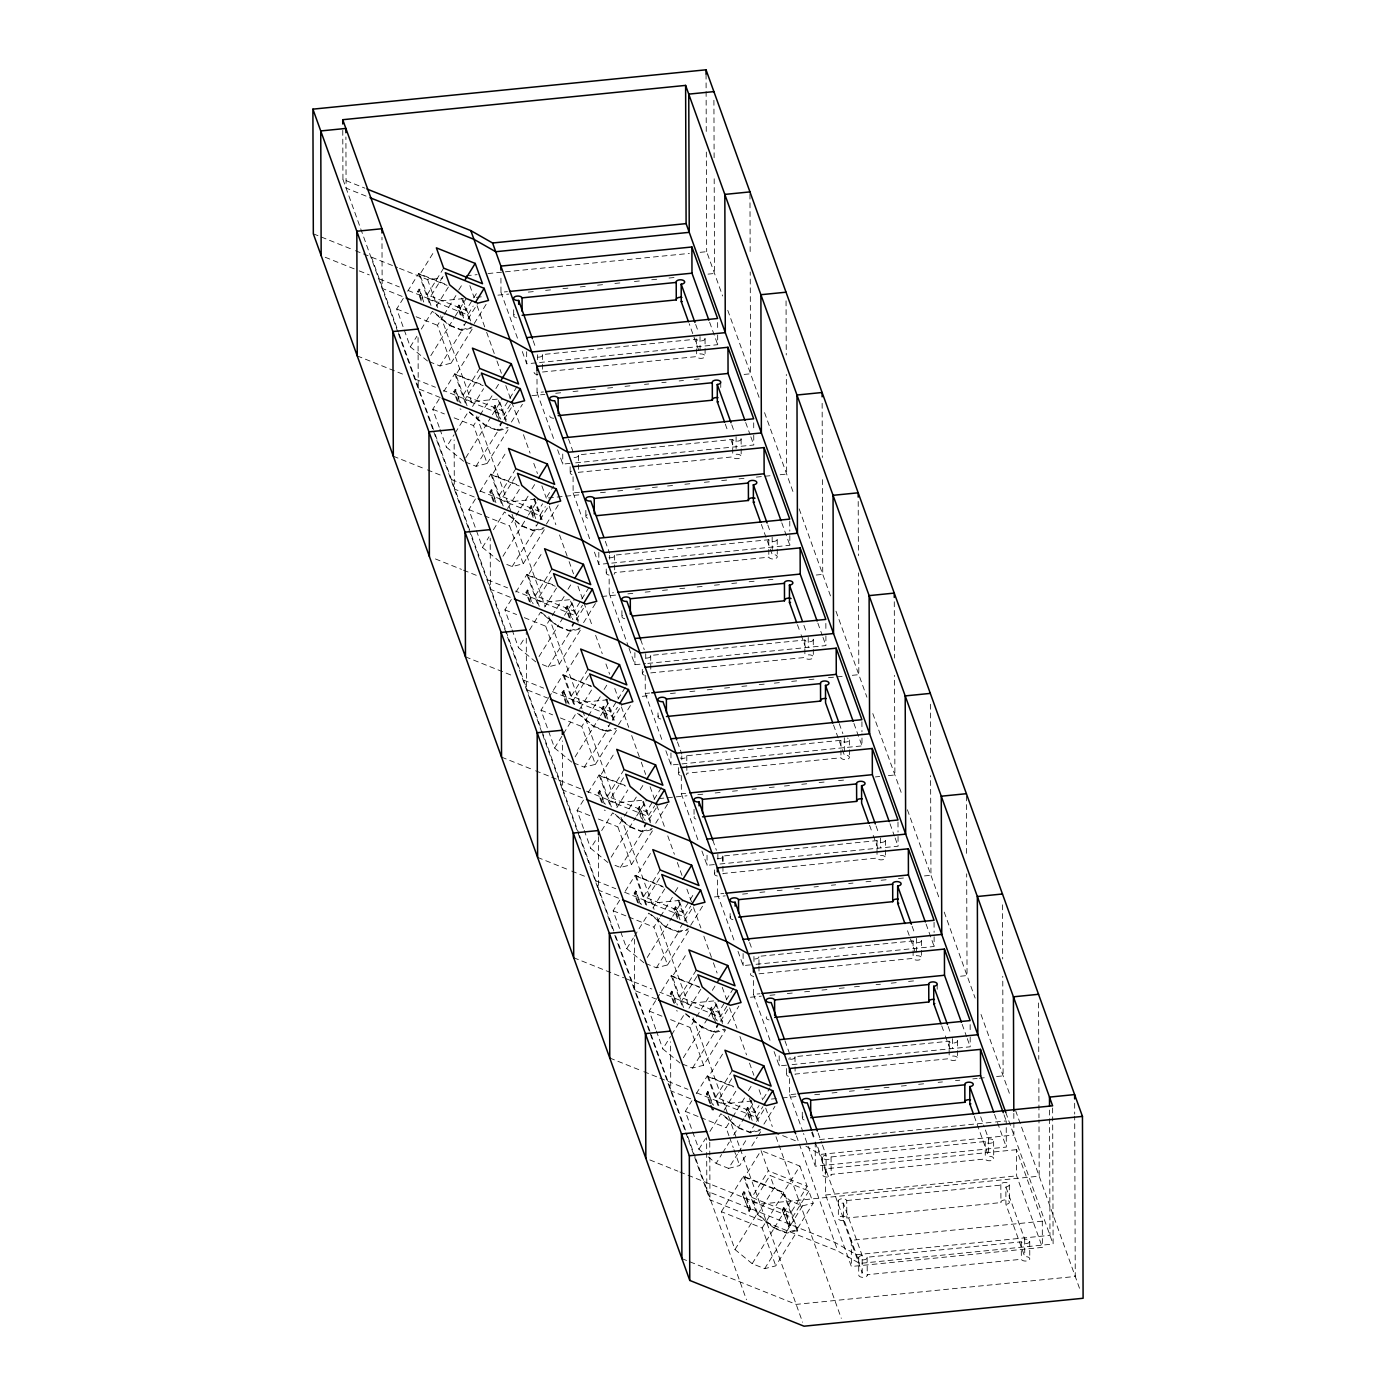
<?xml version="1.0" encoding="UTF-8"?>
<svg xmlns="http://www.w3.org/2000/svg" width="1396" height="1396" viewBox="0 0 1396 1396"><rect width="100%" height="100%" fill="white"/><g stroke="black" fill="none" stroke-linecap="round" stroke-linejoin="round"><path stroke-width="0.75" stroke-dasharray="5 3.75" d="M427.508 360.988L410.302 346.836L396.691 308.987L403.304 298.343M407.702 291.241L418.695 273.511L445.882 284.383M430.998 305.427L419.864 274.471L434.156 251.402M421.173 300.925L417.718 291.328L419.097 289.112L424.192 301.013M421.435 299.39L418.678 291.712L420.056 289.496M443.666 268.137L427.159 294.748L466.02 310.313L472.616 299.669M443.125 276.303L428.816 299.355L467.677 314.92L473.174 306.056M410.302 346.836L416.915 336.192M421.313 329.09L432.306 311.343L449.512 325.512L461.989 330.503L471.237 328.147M436.477 306.178L448.587 286.669M458.726 290.019L463.123 282.934M429.287 361.704L439.984 365.979L451.083 363.169L437.471 325.32L442.968 316.438M444.068 314.676L456.178 295.149M460.296 314.955L457.539 307.277L458.918 305.061L464.013 316.962M461.256 315.339L458.499 307.661L459.877 305.445M430.806 355.666L449.512 325.512M434.837 312.861L449.704 325.094L454.101 317.991M455.201 316.229L466.212 298.482M473.715 297.906L478.113 290.804M449.704 325.094L461.378 329.77L466.875 320.906M467.974 319.126L477.886 303.159M439.984 365.979L461.989 330.503M474.239 323.506L486.332 303.996M451.083 363.169L473.087 327.676M439.216 427.211L432.777 409.272L439.374 398.645M443.771 391.543L454.764 373.796L483.889 385.471M467.067 405.73L455.934 374.756L470.243 351.705M457.242 401.228L453.805 391.63L455.166 389.414L460.959 403.235M458.202 401.612L454.764 392.014L456.126 389.798M479.735 368.439L463.228 395.051L502.089 410.616L508.685 399.971M480.294 374.826L464.885 399.657L503.747 415.223L510.343 404.578M463.594 461.291L446.388 447.121L454.084 434.714M455.183 432.935L468.393 411.646L485.581 425.815L498.058 430.806L507.306 428.45M472.563 406.48L483.557 388.734M495.894 388.559L499.192 383.237M465.374 462.006L476.053 466.281L487.152 463.455L473.541 425.606L479.037 416.741M480.137 414.961L492.247 395.452M497.063 417.177L493.608 407.58L494.987 405.364L500.78 419.184M499.402 421.4L494.568 407.964L495.946 405.747M465.793 457.731L485.581 425.815M469.265 411.803L485.773 425.396L491.287 416.514M492.387 414.752L502.281 398.785M509.784 398.192L517.497 385.785M501.199 422.622L499.82 424.855L500.78 425.239M485.773 425.396L497.465 430.073L502.961 421.191M504.061 419.428L512.856 405.241M476.053 466.281L498.058 430.806M511.407 422.046L522.418 404.299M487.152 463.455L508.057 429.759M499.663 561.593L482.458 547.424L468.847 509.575L475.443 498.93M479.84 491.846L490.851 474.099L518.021 484.988M503.153 506.033L492.02 475.059L506.312 452.007M493.329 501.53L489.874 491.933L491.252 489.717L496.348 501.6M494.289 501.914L490.834 492.317L492.212 490.101M515.805 468.742L499.314 495.353L538.158 510.919L542.573 503.816M515.264 476.891L500.972 499.96L539.816 515.525L545.312 506.643M482.458 547.424L489.054 536.779M493.451 529.695L504.462 511.948L521.668 526.1L534.127 531.108L543.376 528.752M507.533 508.545L519.626 489.036M531.963 488.844L535.261 483.522M506.783 564.438L512.14 566.584L523.238 563.757L509.61 525.908L515.124 517.044M516.223 515.264L528.316 495.755M533.132 517.462L529.677 507.882L531.056 505.666L536.169 517.55M533.412 515.944L530.637 508.266L532.016 506.05M502.961 556.271L521.668 526.1M508.633 514.81L521.86 525.699L527.356 516.817M528.456 515.054L538.35 499.087M546.97 496.732L553.566 486.087M521.86 525.699L533.534 530.375L539.03 521.493M540.13 519.731L550.024 503.764M512.14 566.584L534.127 531.108M546.394 524.111L558.487 504.602M523.238 563.757L545.225 528.281M511.372 627.799L504.916 609.878L511.512 599.233M515.927 592.131L526.92 574.402L554.107 585.29M539.222 606.318L528.089 575.361L542.381 552.293M529.398 601.816L525.943 592.236L527.322 590.002L533.115 603.822M530.358 602.2L526.903 592.619L528.281 590.403M551.891 569.045L535.383 595.656L574.245 611.221L589.635 586.372M551.333 577.194L537.041 600.263L575.902 615.811L582.498 605.183M535.732 661.879L518.527 647.727L525.14 637.082M529.538 629.98L540.531 612.251L557.737 626.403L570.214 631.393L581.312 628.584L559.307 664.06L548.209 666.887L537.512 662.594M544.702 607.068L556.812 587.559M568.032 589.147L571.348 583.825M559.307 664.06L545.696 626.211L551.193 617.346M552.293 615.566L565.485 594.277M569.202 617.765L565.764 608.167L567.142 605.951L572.918 619.772M570.161 618.149L566.724 608.569L568.102 606.335M541.404 612.39L557.929 625.984L563.426 617.119M564.525 615.339L574.437 599.373M539.03 656.556L557.737 626.403M571.976 625.443L573.337 623.227M557.929 625.984L569.603 630.66L575.1 621.796M576.199 620.016L585.011 605.829M548.209 666.887L570.214 631.393M583.563 622.633L595.656 603.124M571.819 762.181L554.613 748.029L541.002 710.18L547.598 699.536M548.698 697.756L562.989 674.704L592.113 686.361M574.576 704.596L564.159 675.664L578.468 652.595M566.165 704.038L562.012 692.521L563.391 690.305L569.184 704.125M566.427 702.502L562.972 692.905L564.35 690.688M587.96 669.347L571.453 695.941L610.314 711.506L616.91 700.862M588.519 675.716L573.11 700.548L611.971 716.113L617.468 707.249M554.613 748.029L562.309 735.605M563.408 733.825L576.6 712.553L593.806 726.705L606.283 731.696L615.531 729.34M579.689 709.151L591.782 689.624M604.119 689.45L607.417 684.127M573.599 762.897L584.278 767.172L595.377 764.362L581.766 726.513L587.262 717.631M588.362 715.869L600.472 696.36M605.288 718.067L601.833 708.47L603.212 706.254L608.307 718.155M606.248 718.451L602.793 708.854L604.171 706.638M579.131 714.054L593.998 726.286L599.495 717.422M600.594 715.642L610.506 699.675M575.117 756.859L593.806 726.705M618.009 699.099L625.705 686.675M593.998 726.286L605.672 730.963L611.186 722.098M612.286 720.319L622.18 704.352M584.278 767.172L606.283 731.696M618.533 724.716L630.643 705.189M595.377 764.362L617.381 728.887M583.511 828.404L577.072 810.483L583.668 799.838M588.065 792.736L599.076 774.989L626.246 785.878M611.378 806.923L600.228 775.949L614.537 752.898M601.554 802.421L598.099 792.823L599.477 790.607L605.253 804.428M602.496 802.805L599.059 793.207L600.437 790.991M624.029 769.632L607.539 796.244L646.383 811.809L652.979 801.164M623.489 777.799L609.197 800.85L648.041 816.416L654.637 805.771M607.888 862.484L590.683 848.332L597.279 837.687M601.676 830.585L612.687 812.838L629.893 827.008L642.352 831.999L653.45 829.172L631.446 864.648L620.365 867.474L615.008 865.328M616.858 807.673L627.851 789.927M640.188 789.752L643.486 784.43M631.446 864.648L617.835 826.816L623.349 817.934M624.448 816.171L637.64 794.882M641.357 818.37L637.902 808.773L639.281 806.556L645.074 820.377M643.696 822.593L638.862 809.157L640.24 806.94M611.186 857.161L629.893 827.008M615.2 814.357L630.085 826.589L635.581 817.724M636.681 815.945L646.575 799.978M654.096 799.402L661.791 786.978M645.493 823.832L644.114 826.048L645.074 826.432M630.085 826.589L641.759 831.266L657.15 806.434M620.365 867.474L642.352 831.999M655.701 823.239L667.812 803.712M643.957 962.786L626.752 948.617L613.141 910.768L619.737 900.123M625.251 891.259L635.145 875.292L662.332 886.181M646.714 905.201L636.314 876.252L650.606 853.2M637.623 902.723L634.168 893.126L635.546 890.91L641.34 904.73M638.583 903.107L635.128 893.51L636.506 891.294M660.116 869.935L643.608 896.546L682.47 912.112L689.066 901.467M659.558 878.084L645.266 901.153L684.11 916.718L690.723 906.074M626.752 948.617L633.348 937.972M634.447 936.21L648.756 913.141L665.962 927.31L678.439 932.301L687.687 929.945M652.927 907.976L665.037 888.449M675.158 891.817L679.555 884.715M645.737 963.502L656.434 967.777L667.532 964.95L653.921 927.101L659.418 918.236M660.517 916.457L672.61 896.947M677.426 918.673L673.989 909.075L675.35 906.859L680.463 918.76M677.706 917.137L674.949 909.459L676.31 907.243M647.255 957.464L665.962 927.31M651.286 914.642L666.154 926.892L671.65 918.01M672.75 916.247L682.644 900.28M690.165 899.687L694.562 892.602M666.154 926.892L677.828 931.568L683.325 922.686M684.424 920.924L694.336 904.957M656.434 967.777L678.439 932.301M690.688 925.304L702.781 905.795M667.532 964.95L689.537 929.474M655.666 1029.009L649.21 1011.07L655.823 1000.426M656.923 998.663L671.214 975.595L700.338 987.269M683.517 1007.511L672.383 976.554L686.692 953.485M673.692 1003.009L670.237 993.428L671.616 991.212L677.409 1005.015M674.652 1003.41L671.197 993.812L672.575 991.596M696.185 970.237L679.678 996.849L718.539 1012.414L725.135 1001.77M696.744 976.607L681.335 1001.456L720.196 1017.021L726.793 1006.376M680.027 1063.071L662.821 1048.92L670.534 1036.495M671.633 1034.733L684.825 1013.444L702.031 1027.596L714.508 1032.604L725.606 1029.777L703.601 1065.253L692.503 1068.08L681.824 1063.787M688.996 1008.261L701.106 988.752M712.344 990.34L715.642 985.018M703.601 1065.253L689.99 1027.404L695.487 1018.539M696.587 1016.759L708.697 997.25M713.513 1018.958L710.058 1009.378L711.437 1007.162L717.23 1020.965M715.851 1023.181L711.018 1009.762L712.396 1007.546M683.342 1057.749L702.031 1027.596M685.698 1013.583L702.223 1027.177L707.72 1018.312M708.819 1016.532L718.731 1000.583M726.234 999.99L733.93 987.565M717.649 1024.42L716.27 1026.636L717.23 1027.02M702.223 1027.177L713.897 1031.853L719.394 1022.989M720.493 1021.226L729.305 1007.022M692.503 1068.08L714.508 1032.604M727.857 1023.826L738.85 1006.097M702.031 1151.787L698.907 1149.222L685.296 1111.373L691.893 1100.729M696.29 1093.626L707.283 1075.897L734.471 1086.786M718.87 1105.789L708.453 1076.857L722.762 1053.788M709.761 1103.311L706.324 1093.714L707.685 1091.498L713.478 1105.318M710.721 1103.695L707.283 1094.098L708.645 1091.881M732.254 1070.54L715.764 1097.151L754.608 1112.699L759.005 1105.615M731.713 1078.689L717.404 1101.741L756.266 1117.306L762.862 1106.662M711.419 1105.615L713.496 1111.373L712.536 1110.989L713.897 1108.773M698.907 1149.222L705.504 1138.578M709.901 1131.475L720.912 1113.746L738.1 1127.898L750.577 1132.889L761.675 1130.079L758.377 1135.402M723.983 1110.343L736.076 1090.817M748.413 1090.642L751.711 1085.32M728.921 1135.681L726.06 1127.706L731.556 1118.842M732.656 1117.062L744.766 1097.553M749.582 1119.26L746.127 1109.663L747.506 1107.447L752.601 1119.348M749.844 1117.725L747.087 1110.047L748.465 1107.831M708.295 1156.935L716.113 1163.374L721.61 1154.509M722.709 1152.73L729.305 1142.085M733.703 1135L738.1 1127.898M723.425 1115.247L738.292 1127.479L743.806 1118.615M744.906 1116.835L754.8 1100.868M763.403 1098.512L770.016 1087.868M738.292 1127.479L749.984 1132.156L755.48 1123.291M756.58 1121.512L765.374 1107.325M716.113 1163.374L728.572 1168.382L737.385 1154.178M738.484 1152.415L746.179 1139.991M763.926 1124.129L774.937 1106.382M728.572 1168.382L739.671 1165.555L747.384 1153.131M751.781 1146.046L757.278 1137.164M721.366 1211.676L743.37 1176.2L784.133 1192.533L797.744 1230.365L775.757 1265.858L764.659 1268.667L752.182 1263.677L734.977 1249.525L721.366 1211.676L762.146 1228.009L775.757 1265.858M808.842 1190.997L792.335 1217.609L753.491 1202.043L769.981 1175.432L808.842 1190.997L813.205 1203.143L796.715 1229.754L786.053 1232.459L774.379 1227.782L757.854 1214.188L744.539 1177.16L761.029 1150.548L768.324 1170.825L807.185 1186.391L790.677 1213.002L751.833 1197.436L768.324 1170.825M742.393 1194.016L743.771 1191.8L744.731 1192.184L750.943 1209.46L749.565 1211.676L742.393 1194.016L749.565 1211.676M743.353 1194.4L744.731 1192.184M748.605 1211.292L749.984 1209.076L743.771 1191.8M734.977 1249.525L756.981 1214.031L743.37 1176.2M757.854 1214.188L774.361 1187.577L769.981 1175.432M796.715 1229.754L783.383 1192.707L799.891 1166.114L762.984 1151.316M762.146 1228.009L784.133 1192.533M782.196 1209.966L783.575 1207.749L784.535 1208.133L790.747 1225.409L789.368 1227.625L782.196 1209.966L789.368 1227.625M783.156 1210.349L784.535 1208.133M752.182 1263.677L774.187 1228.201L786.646 1233.192L797.744 1230.365M774.379 1227.782L790.869 1201.171L802.543 1205.847L813.205 1203.143M788.408 1227.241L789.787 1225.025L783.575 1207.749M786.053 1232.459L802.543 1205.847M764.659 1268.667L786.646 1233.192M461.378 329.77L472.04 327.065M497.465 430.073L508.109 427.351M533.534 530.375L544.178 527.653M569.603 630.66L580.265 627.956M605.672 730.963L616.334 728.258M641.759 831.266L652.403 828.561M677.828 931.568L688.49 928.846M713.897 1031.853L724.559 1029.149M749.984 1132.156L760.628 1129.451M399.535 268.364L427.595 279.601L442.654 278.101M466.299 275.727L477.135 274.646M487.954 273.564L689.345 253.409M700.181 252.327L706.673 251.664L722.622 295.987M500.937 278.188L500.972 292.288L507.411 291.642M463.402 298.604L435.447 301.414L407.388 290.176M476.315 297.313L482.807 296.667M497.971 295.149L508.79 294.067M528.281 292.113L534.773 291.467M545.609 290.385L552.101 289.74M562.937 288.64L569.428 287.995M580.247 286.913L586.756 286.267M597.575 285.185L604.084 284.522M614.903 283.44L621.395 282.795M634.395 281.503L640.886 280.84M651.723 279.758L658.214 279.113M669.033 278.031L675.542 277.385M708.016 274.122L714.525 273.476L714.176 176.053M537.949 357.184A4.258 2.216 -0.2 0 0 542.468 354.549L696.604 339.123A4.258 2.216 -0.2 0 0 703.13 340.554A4.258 2.216 -0.2 0 0 703.2 336.872M522.296 351.548L526.693 363.815L537.425 362.733M539.571 362.524L717.701 344.69L717.666 332.597M542.52 372.017L696.674 356.591A4.258 2.216 -0.2 0 0 701.647 358.336A4.258 2.216 -0.2 0 0 705.05 355.736A4.258 2.216 -0.2 0 0 700.077 353.991L689.223 323.785M536.971 370.429L537.059 392.59L543.498 391.944M497.325 399.116L471.516 401.699L443.457 390.461M531.876 395.661L544.859 394.37M555.695 393.288L562.187 392.625M573.023 391.543L579.515 390.897M590.351 389.816L596.842 389.17M607.661 388.088L614.17 387.425M624.989 386.343L631.481 385.697M644.481 384.389L648.808 383.97M661.809 382.661L666.136 382.225M679.137 380.934L683.464 380.497M694.283 379.415L700.792 378.752M744.103 374.425L750.594 373.779L750.228 272.011M574.018 457.487A4.258 2.216 -0.2 0 0 578.537 454.852L732.691 439.426A4.258 2.216 -0.2 0 0 738.205 441.101A4.258 2.216 -0.2 0 0 740.718 438.03M557.632 449.809L562.78 464.1L573.512 463.036M575.658 462.826L753.788 444.992L753.735 432.9M736.146 454.276A4.258 2.216 -0.2 0 1 741.119 456.038A4.258 2.216 -0.2 0 1 737.716 458.638A4.258 2.216 -0.2 0 1 732.743 456.876L578.607 472.302A4.258 2.216 -0.2 0 1 578.659 472.895L578.537 454.852M573.075 476.769L573.128 492.893L579.567 492.247M535.54 499.21L507.586 502.002L479.526 490.764M548.454 497.918L554.962 497.273M557.126 497.046L578.782 494.882M600.437 492.718L606.928 492.055M617.747 490.973L624.256 490.328M635.075 489.246L641.584 488.6M652.403 487.518L658.895 486.855M667.567 486L676.222 485.127M684.878 484.255L693.55 483.4M704.369 482.318L710.878 481.655M721.697 480.573L728.189 479.927M739.025 478.845L745.516 478.2M756.353 477.1L771.499 475.582M780.172 474.727L786.663 474.082L786.314 374.477M609.005 557.667A4.258 2.216 -0.2 0 0 614.606 555.154L768.76 539.729A4.258 2.216 -0.2 0 0 775.269 541.159A4.258 2.216 -0.2 0 0 775.356 537.46M594.434 552.153L598.849 564.403L609.581 563.338M611.727 563.111L789.857 545.295L789.822 533.202M761.361 524.39L772.232 554.578A4.258 2.216 -0.2 0 1 777.206 556.341A4.258 2.216 -0.2 0 1 773.803 558.941A4.258 2.216 -0.2 0 1 768.83 557.179L614.676 572.604A4.258 2.216 -0.2 0 1 613.996 574.28M609.145 579.078L609.197 593.195L613.49 592.759M569.463 599.722L543.655 602.304L515.595 591.066M601.851 596.476L617.015 594.958M627.851 593.876L634.342 593.23M645.161 592.148L651.67 591.503M662.489 590.403L668.981 589.758M679.817 588.676L686.309 588.03M697.145 586.948L703.636 586.285M714.455 585.203L720.964 584.558M731.783 583.476L738.292 582.83M749.111 581.748L755.602 581.085M768.603 579.794L772.93 579.357M816.241 575.03L822.733 574.367L822.401 476.943M646.174 658.074A4.258 2.216 -0.2 0 0 650.693 655.439L804.829 640.014A4.258 2.216 -0.2 0 0 810.343 641.706A4.258 2.216 -0.2 0 0 812.873 638.635M629.038 648.355L634.918 664.705L645.65 663.624M647.796 663.414L825.926 645.58L825.891 633.505M650.745 672.907L804.899 657.481A4.258 2.216 -0.2 0 0 809.872 659.244A4.258 2.216 -0.2 0 0 813.275 656.644A4.258 2.216 -0.2 0 0 808.301 654.881M645.214 675.35L645.284 693.48L651.723 692.835M607.696 699.797L579.741 702.607L551.682 691.369M642.265 696.342L650.92 695.47M670.412 693.533L679.084 692.66M689.903 691.578L696.395 690.933M707.231 689.851L713.722 689.188M724.559 688.106L731.05 687.46M741.869 686.378L748.378 685.733M759.197 684.633L765.689 683.988M774.361 683.133L783.016 682.26M791.689 681.388L800.344 680.515M808.999 679.66L817.672 678.788M828.491 677.706L843.655 676.188M852.31 675.315L858.819 674.669L858.453 572.901M680.166 758.011A4.258 2.216 -0.2 0 0 684.895 758.011A4.258 2.216 -0.2 0 0 686.762 755.742L840.916 740.316A4.258 2.216 -0.2 0 0 847.424 741.747A4.258 2.216 -0.2 0 0 847.512 738.065M665.857 750.699L671.005 765.008L862.013 745.883L861.96 733.807M833.517 724.995L844.371 755.184A4.258 2.216 -0.2 0 1 849.344 756.946A4.258 2.216 -0.2 0 1 845.941 759.546A4.258 2.216 -0.2 0 1 840.968 757.784L686.832 773.21A4.258 2.216 -0.2 0 1 686.151 774.867M681.283 775.653L681.353 793.783L687.792 793.137M641.619 800.327L615.811 802.909L583.737 790.049M658.842 798.599L687.007 795.772M697.826 794.69L704.317 794.045M715.153 792.963L721.645 792.317M732.481 791.218L738.973 790.572M751.973 789.281L756.3 788.845M769.283 787.536L775.792 786.89M784.447 786.018L793.103 785.163M801.775 784.29L810.43 783.418M819.103 782.563L827.758 781.69M838.577 780.608L845.086 779.963M875.397 776.926L879.724 776.49M888.397 775.618L894.888 774.972L894.539 675.367M717.23 858.557A4.258 2.216 -0.2 0 0 722.831 856.045L876.985 840.619A4.258 2.216 -0.2 0 0 882.499 842.312A4.258 2.216 -0.2 0 0 885.012 839.223M701.926 851.002L707.074 865.311L717.806 864.229M719.952 864.019L898.082 846.185L898.029 834.093M880.457 855.469A4.258 2.216 -0.2 0 1 885.413 857.231A4.258 2.216 -0.2 0 1 882.01 859.831A4.258 2.216 -0.2 0 1 877.037 858.069L722.901 873.512A4.258 2.216 -0.2 0 1 722.221 875.17M717.37 879.986L717.422 894.086L723.861 893.44M679.835 900.403L651.88 903.195L623.82 891.957M714.403 896.947L725.239 895.866M742.567 894.121L749.059 893.475M759.895 892.393L766.387 891.747M777.206 890.665L783.714 890.002M794.533 888.92L801.025 888.275M814.025 886.966L818.353 886.547M831.353 885.239L835.681 884.802M848.681 883.511L853.008 883.075M865.991 881.766L872.5 881.12M881.155 880.248L889.81 879.393M898.483 878.52L907.138 877.648M924.466 875.92L930.958 875.275L930.608 775.67M761.047 956.138L913.054 940.921A4.258 2.216 -0.2 0 0 919.58 942.352A4.258 2.216 -0.2 0 0 919.65 938.653M737.995 951.304L743.143 965.596L753.875 964.531M756.021 964.304L934.151 946.488L934.116 934.395M758.97 973.797L913.124 958.371A4.258 2.216 -0.2 0 0 918.097 960.134A4.258 2.216 -0.2 0 0 921.5 957.534A4.258 2.216 -0.2 0 0 916.526 955.771L906.388 927.59M750.769 973.501A4.258 2.216 -0.2 0 0 753.369 976.328L753.491 994.388L759.93 993.743M713.757 1000.915L687.966 1003.497L659.907 992.259M750.49 997.25L761.309 996.151M769.981 995.296L776.473 994.633M787.292 993.551L793.801 992.905M804.62 991.823L811.128 991.177M821.947 990.096L828.439 989.432M839.275 988.351L845.767 987.705M854.422 986.832L863.094 985.977M876.077 984.669L880.422 984.232M891.241 983.15L897.733 982.505M908.569 981.423L915.061 980.777M960.535 976.223L967.044 975.56L966.678 873.809M790.468 1059.285A4.258 2.216 -0.2 0 0 794.987 1056.65L949.123 1041.207A4.258 2.216 -0.2 0 0 954.637 1042.899A4.258 2.216 -0.2 0 0 957.167 1039.828M774.082 1051.589L779.23 1065.898L789.944 1064.834M792.09 1064.607L970.22 1046.791L970.185 1034.698M952.596 1056.074A4.258 2.216 -0.2 0 1 957.569 1057.836A4.258 2.216 -0.2 0 1 954.166 1060.437A4.258 2.216 -0.2 0 1 949.193 1058.674L795.039 1074.1A4.258 2.216 -0.2 0 1 795.109 1074.676L795.074 1066.928M789.525 1078.567L789.578 1094.673L796.017 1094.045M751.99 1101.008L724.035 1103.8L695.976 1092.562M771.395 1099.053L780.067 1098.198M782.231 1097.971L797.395 1096.453M814.706 1094.726L821.214 1094.08M832.033 1092.981L838.525 1092.335M849.361 1091.253L855.853 1090.608M864.525 1089.735L873.181 1088.863M884 1087.781L890.508 1087.135M901.327 1086.053L907.836 1085.407M918.655 1084.326L925.147 1083.662M938.147 1082.371L942.475 1081.935M955.475 1080.626L959.802 1080.207M972.803 1078.899L977.13 1078.462M979.294 1078.253L987.949 1077.38M996.622 1076.508L1003.113 1075.862L1002.764 976.275M819.504 1139.572L836.658 1137.862M838.804 1137.653L853.829 1136.135M855.975 1135.925L870.999 1134.425M873.146 1134.215L888.17 1132.714M890.316 1132.488L993.341 1122.175M995.488 1121.965L1006.219 1120.901L1006.307 1147.076L815.299 1166.201L803.538 1133.5M822.471 1145.121L826.083 1155.173A4.258 2.216 -0.2 0 0 822.68 1157.773A4.258 2.216 -0.2 0 0 827.654 1159.535A4.258 2.216 -0.2 0 0 831.056 1156.935L985.21 1141.509A4.258 2.216 -0.2 0 0 990.183 1143.272A4.258 2.216 -0.2 0 0 993.586 1140.672A4.258 2.216 -0.2 0 0 988.612 1138.909L984.983 1128.858M1016.567 1149.676L825.56 1168.784L825.647 1194.976L851.368 1266.504L1042.376 1247.378L1042.288 1221.186L1016.567 1149.676L1016.654 1175.868L1042.376 1247.378M974.199 1116.119L988.665 1156.377A4.258 2.216 -0.2 0 1 993.638 1158.139A4.258 2.216 -0.2 0 1 990.235 1160.739A4.258 2.216 -0.2 0 1 985.262 1158.977L831.126 1174.402A4.258 2.216 -0.2 0 1 827.723 1177.003A4.258 2.216 -0.2 0 1 822.75 1175.24A4.258 2.216 -0.2 0 1 826.153 1172.64L826.083 1155.173M825.647 1194.976L1016.654 1175.868M846.744 1200.543L1000.897 1185.117A4.258 2.216 -0.2 0 1 1004.3 1182.517A4.258 2.216 -0.2 0 1 1009.273 1184.279A4.258 2.216 -0.2 0 1 1005.87 1186.879L1005.923 1204.347L1024.751 1256.679A4.258 2.216 -0.2 0 1 1029.725 1258.424A4.258 2.216 -0.2 0 1 1026.322 1261.024A4.258 2.216 -0.2 0 1 1021.348 1259.279L867.195 1274.705A4.258 2.216 -0.2 0 1 863.792 1277.305A4.258 2.216 -0.2 0 1 858.819 1275.543A4.258 2.216 -0.2 0 1 862.222 1272.943L862.152 1255.475L843.341 1203.143A4.258 2.216 -0.2 0 1 838.368 1201.38A4.258 2.216 -0.2 0 1 841.771 1198.78A4.258 2.216 -0.2 0 1 846.744 1200.543L846.814 1218.01L1000.949 1202.584A4.258 2.216 -0.2 0 1 1004.352 1199.984A4.258 2.216 -0.2 0 1 1009.325 1201.747A4.258 2.216 -0.2 0 1 1005.923 1204.347M1042.288 1221.186L851.281 1240.311L851.368 1266.504M862.152 1255.475A4.258 2.216 -0.2 0 0 858.749 1258.075A4.258 2.216 -0.2 0 0 863.723 1259.838A4.258 2.216 -0.2 0 0 867.125 1257.238L1021.279 1241.812A4.258 2.216 -0.2 0 0 1026.252 1243.574A4.258 2.216 -0.2 0 0 1029.655 1240.974A4.258 2.216 -0.2 0 0 1024.681 1239.212L1005.87 1186.879M614.798 935.233L709.953 1199.81L837.827 1251.025L859.587 1263.415L1053.108 1244.045L1052.689 1123.099M342.77 130.369L342.945 179.386L364.914 188.181M366.066 196.103L346.086 188.111L345.911 136.965M419.864 274.471L447.069 285.36M313.332 233.83L319.352 236.238M321.359 237.041L353.432 249.901M355.439 250.704L361.459 253.112M363.449 253.915L397.528 267.561M417.718 291.328L418.678 291.712M457.539 307.277L458.499 307.661M325.181 257.248L357.271 270.091M359.261 270.894L369.294 274.907M379.311 278.921L399.361 286.948M402.135 296.406L382.155 288.396L381.981 237.268M463.751 324.553L464.711 324.936M396.691 308.987L408.347 313.646M416.113 316.752L437.471 325.32M455.934 374.756L483.138 385.662M453.805 391.63L454.764 392.014M493.608 407.58L494.568 407.964M357.254 355.928L405.364 375.21M415.397 379.223L435.43 387.25M440.211 397.511L418.224 388.699L418.05 337.553M460.017 408.906L460.977 409.29M432.777 409.272L444.417 413.949M454.136 417.84L473.541 425.606M492.02 475.059L519.207 485.948M489.874 491.933L490.834 492.317M529.677 507.882L530.637 508.266M393.323 456.23L425.396 469.091M427.403 469.894L441.45 475.513M451.466 479.526L471.516 487.553M474.274 496.993L454.311 489.001L454.136 439.984M535.89 525.14L536.849 525.524M468.847 509.575L482.44 515.019M484.377 515.805L509.61 525.908M528.089 575.361L555.276 586.25M525.943 592.236L526.903 592.619M565.764 608.167L566.724 608.569M435.412 558.941L461.483 569.376M463.489 570.179L477.519 575.815M487.536 579.829L507.586 587.856M510.36 597.296L490.38 589.304L490.205 538.158M504.916 609.878L516.572 614.537M524.338 617.66L545.696 626.211M564.159 675.664L591.363 686.553M562.012 692.521L562.972 692.905M601.833 708.47L602.793 708.854M465.479 656.835L513.588 676.1M523.622 680.114L543.655 688.158M548.436 698.401L526.449 689.589L526.257 632.056M608.045 725.745L609.005 726.129M541.002 710.18L552.642 714.839M560.407 717.963L581.766 726.513M600.228 775.949L625.495 786.07M598.099 792.823L599.059 793.207M637.902 808.773L638.862 809.157M501.548 757.138L533.621 769.981M535.628 770.784L549.658 776.403M551.664 777.206L581.731 789.246M582.498 797.901L562.518 789.892L562.361 740.892M604.311 810.099L605.271 810.483M577.072 810.483L590.665 815.927M598.43 819.033L617.835 826.816M636.314 876.252L663.501 887.158M634.168 893.126L635.128 893.51M673.989 909.075L674.949 909.459M537.617 857.423L569.708 870.284M571.697 871.087L585.744 876.705M595.76 880.719L615.811 888.746M618.585 898.204L598.605 890.194L598.413 834.791M613.141 910.768L626.734 916.212M628.671 916.998L653.921 927.101M672.383 976.554L699.588 987.443M670.237 993.428L671.197 993.812M710.058 1009.378L711.018 1009.762M573.704 957.726L623.82 977.811M625.827 978.613L651.88 989.049M656.644 999.292L634.674 990.497L634.499 939.351M676.449 1010.687L677.409 1011.07M649.21 1011.07L662.803 1016.515M670.569 1019.621L689.99 1027.404M708.453 1076.857L733.72 1086.978M706.324 1093.714L707.283 1094.098M746.127 1109.663L747.087 1110.047M609.773 1058.028L641.846 1070.872M643.853 1071.674L657.882 1077.293M659.889 1078.113L687.949 1089.351M690.723 1098.792L670.743 1090.8L670.586 1041.782M782.633 1135.611L796.61 1141.213M685.296 1111.373L698.89 1116.817M700.827 1117.585L726.06 1127.706M744.539 1177.16L783.383 1192.707M649.855 1159.936L677.915 1171.174M679.922 1171.977L760.105 1204.102L1039.182 1176.165L1038.99 1119.871M749.984 1209.076L750.943 1209.46M789.787 1225.025L790.747 1225.409M681.911 1258.616L796.191 1304.388L1075.252 1276.467L1074.693 1116.242M805.858 1146.133L820.377 1154.405L1013.897 1135.035L1013.862 1122.07M774.361 1187.577L790.869 1201.171M756.981 1214.031L774.187 1228.201M727.77 310.313L759.424 398.331M764.572 412.658L794.027 494.55M799.175 508.877L830.847 596.895M835.995 611.221L866.916 697.18M872.797 713.565L902.252 795.441M907.4 809.767L939.054 897.785M944.22 912.112L975.141 998.088M981.022 1014.456L1010.477 1096.331M1015.625 1110.658L1080.242 1290.34M1005.801 1112.507L1053.108 1244.045M1004.003 1114.758L1006.219 1120.901M709.622 322.214L717.701 344.69M745.691 422.517L750.106 434.767M750.839 436.808L753.788 444.992M781.777 522.819L789.857 545.295M817.847 623.105L822.261 635.372M822.994 637.414L825.926 645.58M853.916 723.407L862.013 745.883M890.002 823.71L894.4 835.96M895.133 838.019L898.082 846.185M926.072 924.012L934.151 946.488M962.141 1024.298L966.556 1036.565M967.288 1038.607L970.22 1046.791M994.545 1114.392L1006.307 1147.076M695.679 324.448L698.576 332.492M731.748 424.75L734.645 432.795M767.817 525.036L770.714 533.098M803.904 625.338L806.783 633.4M839.24 723.634L842.87 733.685M876.042 825.943L878.939 833.988M912.112 926.246L915.008 934.29M948.198 1026.531L951.095 1034.593M980.655 1116.765L984.267 1126.834M725.292 424.087L728.189 432.149M731.085 440.194L733.982 448.238M797.448 624.693L800.344 632.737M801.06 634.744L806.12 648.843M869.586 825.28L872.483 833.342M873.215 835.349L878.276 849.431M941.742 1025.886L944.638 1033.93M945.354 1035.954L950.432 1050.036M533.15 340.711L536.047 348.756M568.504 439.007L573.564 453.089M605.306 541.316L609.633 553.392M640.642 639.595L644.271 649.664M677.444 741.904L681.789 753.98M712.798 840.2L716.41 850.251M749.6 942.509L752.496 950.554M784.953 1040.788L790.014 1054.887L790.031 1058.761M818.126 1133.046L821.738 1143.097M812.263 1131.842L815.212 1140.008M817.794 1147.198L859.587 1263.415M811.669 1132.383L814.566 1140.445M815.281 1142.452L826.153 1172.64M843.341 1203.143L843.393 1220.61L862.222 1272.943M500.972 292.288L517.881 339.28M537.059 392.59L554.683 441.625M573.128 492.893L590.77 541.927M609.197 593.195L628.305 646.313M645.284 693.48L662.908 742.532M681.353 793.783L698.995 842.818M717.422 894.086L735.064 943.12M753.491 994.388L771.133 1043.423M789.578 1094.673L802.805 1131.458M796.401 1135.873L798.617 1142.015M799.35 1144.057L837.827 1251.025M799.891 1166.114L807.185 1186.391M469.859 285.639L474.151 297.54M477.083 305.724L485.93 330.276M486.663 332.335L496.226 358.947M496.959 360.988L501.391 373.273M505.806 385.558L520.534 426.495M523.465 434.68L530.096 453.107M533.778 463.332L537.46 473.576M541.875 485.843L546.29 498.128M549.239 506.312L555.87 524.739M559.552 534.982L568.381 559.534M569.114 561.593L573.529 573.861M577.944 586.145L582.359 598.43M583.842 602.531L592.672 627.083M595.621 635.267L602.252 653.694M605.934 663.938L609.616 674.163M614.764 688.49L618.445 698.733M621.395 706.917L628.741 727.386M631.69 735.57L640.52 760.139M641.27 762.181L645.685 774.466M650.1 786.751L654.515 799.035M656.731 805.16L664.828 827.688M667.759 835.872L674.39 854.3M677.339 862.484L682.487 876.81M686.902 889.095L692.8 905.463M693.533 907.522L700.897 927.991M703.846 936.175L712.675 960.727M713.408 962.786L717.09 973.012M722.255 987.338L726.67 999.623M729.602 1007.807L736.966 1028.276M739.915 1036.478L746.546 1054.887M749.495 1063.071L753.91 1075.356M759.058 1089.683L762.74 1099.926M765.689 1108.11L772.302 1126.537M775.984 1136.763L841.299 1318.365M463.053 299.791L470.941 321.708M499.838 402.083L506.294 420.022M534.476 498.407L543.079 522.296M571.994 602.688L578.433 620.609M606.632 698.995L615.235 722.901M643.416 801.287L650.588 821.214M679.503 901.589L687.373 923.506M716.288 1003.881L722.744 1021.802M750.926 1100.188L759.529 1124.094M461.64 298.151L471.307 325.041M498.442 400.478L507.376 425.344M533.778 498.738L541.282 519.574M570.598 601.065L579.532 625.932M605.934 699.344L613.42 720.162M642.736 801.67L651.688 826.537M678.09 899.931L687.757 926.822M714.892 1002.258L723.826 1027.124M749.495 1098.512L757.714 1121.354M458.918 305.061L463.734 318.497M494.987 405.364L499.82 418.8M531.056 505.666L535.89 519.085M567.142 605.951L571.278 617.468M603.212 706.254L608.045 719.69M639.281 806.556L643.416 818.073M675.35 906.859L680.184 920.278M711.437 1007.162L716.27 1020.581M747.506 1107.447L752.339 1120.883M427.595 279.601L437.646 307.556M440.595 315.74L472.982 405.8M476.664 416.043L511.268 512.245M512 514.286L545.138 606.405M548.82 616.631L581.94 708.749M582.69 710.791L617.276 806.993M620.958 817.236L654.096 909.337M657.045 917.521L689.432 1007.598M693.114 1017.824L727.717 1114.025M728.45 1116.085L802.595 1322.239M729.654 1137.67L733.232 1147.617M733.947 1149.623L739.671 1165.555M418.695 273.511L430.16 305.375M454.764 373.796L466.229 405.678M490.851 474.099L501.6 503.973M526.92 574.402L538.385 606.265M562.989 674.704L573.739 704.579M599.076 774.989L609.808 804.881M635.145 875.292L645.894 905.184M671.214 975.595L682.679 1007.458M707.283 1075.897L718.033 1105.772M419.097 289.112L423.93 302.548M455.166 389.414L459.999 402.851M491.252 489.717L496.086 503.136M527.322 590.002L531.457 601.519M563.391 690.305L568.224 703.741M599.477 790.607L604.294 804.044M635.546 890.91L640.38 904.346M671.616 991.212L675.751 1002.712M707.685 1091.498L712.518 1104.934M710.459 1105.231L712.536 1110.989M439.932 429.2L446.388 447.121M512.088 629.805L518.527 647.727M584.226 830.393L590.683 848.332M656.382 1030.998L662.821 1048.92M371.476 257.126L398.453 332.143M399.204 334.202L434.54 432.446M435.273 434.488L470.609 532.749M471.342 534.79L505.212 628.95M505.945 630.992L541.282 729.253M542.014 731.295L578.834 833.639M579.567 835.681L614.903 933.941M615.636 935.983L687.059 1134.529M687.792 1136.588L695.156 1157.057M695.889 1159.099L746.476 1299.763M342.945 179.386L397.616 331.393M398.349 333.435L468.288 527.897M469.021 529.939L541.91 732.586M542.643 734.628L614.066 933.174M1074.658 1103.259L1074.693 1114.078M1052.636 1107.988L1052.689 1120.953M1049.53 1110.064L1049.565 1116.538M1049.565 1118.702L1049.967 1235.338L856.446 1254.707L834.686 1242.3L706.83 1191.085L706.638 1137.81M1038.589 1002.956L1038.781 1059.25M1038.851 1078.742L1038.973 1117.707M1029.725 1241.55L1029.777 1259.018M1024.681 1239.212L1024.751 1256.679M1021.279 1241.812L1021.348 1259.279M1013.828 1113.432L1013.845 1119.906M1009.325 1184.855L1009.395 1202.322M1002.52 904.817L1002.694 958.947M1000.827 1184.541L1000.949 1202.584M993.638 1141.247L993.708 1158.715M988.612 1138.909L988.665 1156.377M985.21 1141.509L985.262 1158.977M970.15 1024.629L970.185 1032.674M966.416 795.86L966.625 856.481M957.569 1040.962L957.604 1048.71M957.604 1050.647L957.639 1058.412M952.543 1038.607L952.578 1048.309M949.123 1041.207L949.193 1058.674M937.187 984.267L937.205 990.078M934.064 922.302L934.098 932.388M930.364 704.23L930.556 758.36M921.5 940.66L921.517 948.408M921.535 950.362L921.552 958.11M916.457 938.321L916.526 955.771M913.054 940.921L913.089 948.669M913.089 950.624L913.124 958.371M897.994 822.017L898.029 832.086M894.278 601.763L894.487 658.057M885.413 840.357L885.448 848.122M885.448 850.059L885.483 857.825M880.387 838.019L880.422 847.721M876.985 840.619L877.037 858.069M867.125 1257.238L867.248 1275.281M861.925 721.715L861.96 731.783M858.208 501.461L858.4 555.591M858.697 1257.499L858.749 1274.967M849.344 740.055L849.379 747.82M849.379 749.757L849.414 757.522M844.318 737.716L844.371 755.184M840.916 740.316L840.933 748.082M840.95 750.018L840.968 757.784M838.298 1200.804L838.368 1218.272M831.056 1156.935L831.178 1174.978M825.856 623.419L825.874 631.481M822.139 403.322L822.331 457.452M822.628 1157.197L822.68 1174.664M815.212 1142.033L815.299 1166.201M813.275 639.752L813.292 647.517M813.31 649.454L813.327 657.219M808.232 637.414L808.267 647.116M804.829 640.014L804.899 657.481M802.281 1112.158L802.299 1117.969M794.987 1056.65L795.074 1064.974M789.77 521.109L789.804 531.195M786.053 300.855L786.245 354.985M786.594 1068.533L786.611 1074.362M779.177 1055.83L779.23 1065.898M777.206 539.467L777.223 547.215M777.24 549.152L777.258 556.917M772.163 537.128L772.232 554.578M768.76 539.729L768.795 547.476M768.795 549.413L768.83 557.179M759.005 964.688L758.918 956.347A4.258 2.216 -0.2 0 1 753.299 958.86M758.953 966.049L759.023 972.436M753.7 422.831L753.735 430.893M753.945 956.522L753.962 962.35M749.966 194.061L750.176 254.7M743.108 953.52L743.143 965.596M741.119 439.164L741.154 446.929M741.154 448.866L741.189 456.614M736.093 436.826L736.128 448.465M732.691 439.426L732.743 456.876M730.125 913.49L730.143 917.364M722.901 856.62L722.919 864.386M722.936 866.323L722.954 874.088M722.831 856.045L722.866 863.81M720.737 382.469L720.755 388.297M717.631 322.528L717.666 330.59M717.858 854.282L717.876 860.111M713.914 100.268L714.124 158.725M714.438 869.883L714.455 873.756M706.062 74.128L706.114 89.292M706.114 91.455L706.254 132.585M706.324 152.077L706.673 251.664M709.761 1142.277L709.796 1155.068M709.814 1157.197L709.953 1199.81M707.039 855.225L707.074 865.311M705.05 338.862L705.085 346.627M705.085 348.564L705.102 356.329M700.024 336.523L700.077 353.991M696.604 339.123L696.639 346.889M696.639 348.826L696.674 356.591M694.039 809.314L694.074 817.079M686.762 755.742L686.849 764.083M686.797 765.444L686.884 773.785M681.789 755.917L681.806 759.808M678.369 767.643L678.386 773.471M670.952 752.915L671.005 765.008M657.987 712.902L658.005 716.776M650.693 655.439L650.798 671.546M645.72 653.694L645.737 661.442M642.3 669.295L642.317 673.169M634.883 652.613L634.918 664.705M621.901 610.663L621.918 616.474M614.606 555.154L614.694 563.495M614.641 564.856L614.729 573.18M609.651 555.329L609.668 559.203M606.23 568.992L606.23 572.866M598.814 552.327L598.849 564.403M585.831 510.36L585.849 516.171M570.144 466.753L570.161 472.563M562.745 454.032L562.78 464.1M542.468 354.549L542.555 362.89M542.503 364.251L542.59 372.592M537.495 354.724L537.512 360.552M526.658 351.722L526.693 363.815M513.676 309.755L513.693 315.583M538.018 374.651A4.258 2.216 -0.2 0 1 534.319 371.702M516.537 317.834A4.258 2.216 -0.2 0 1 515.543 317.573M514.705 317.189A4.258 2.216 -0.2 0 1 514.426 314.501M572.011 474.57A4.258 2.216 -0.2 0 1 571.645 471.045M553.689 418.259A4.258 2.216 -0.2 0 1 549.972 416.741A4.258 2.216 -0.2 0 1 551.245 414.368M680.236 775.461A4.258 2.216 -0.2 0 1 680.794 771.622M660.832 719.027A4.258 2.216 -0.2 0 1 659.47 715.258M609.075 575.117A4.258 2.216 -0.2 0 1 606.963 571.784M587.681 518.178A4.258 2.216 -0.2 0 1 587.315 514.653M717.3 876.025A4.258 2.216 -0.2 0 1 715.188 872.675M695.906 819.068A4.258 2.216 -0.2 0 1 694.301 816.503M644.149 675.158A4.258 2.216 -0.2 0 1 643.783 671.65M624.762 618.725A4.258 2.216 -0.2 0 1 622.651 615.392M732.97 919.632A4.258 2.216 -0.2 0 1 730.876 916.282M788.443 1076.351A4.258 2.216 -0.2 0 1 786.838 1073.786M789.386 1059.163A4.258 2.216 -0.2 0 1 788.391 1058.901M769.056 1019.935A4.258 2.216 -0.2 0 1 767.695 1016.148M804.131 1119.976A4.258 2.216 -0.2 0 1 803.032 1116.887M843.393 1220.61A4.258 2.216 -0.2 0 1 838.42 1218.848A4.258 2.216 -0.2 0 1 841.84 1216.248A4.258 2.216 -0.2 0 1 846.814 1218.01"/><path stroke-width="1.5" d="M465.322 279.375L475.216 263.425L436.372 247.86L443.666 268.137L482.51 283.702L475.216 263.425M475.373 302.513L484.168 288.309L445.324 272.744L449.687 284.889L466.212 298.482L477.886 303.159L488.53 300.454L484.168 288.309M501.391 379.677L511.285 363.71L472.441 348.145L479.735 368.439L518.597 384.005L511.285 363.71M511.442 402.798L520.254 388.611L481.393 373.046L485.756 385.191L502.281 398.785L513.955 403.461L524.617 400.757L520.254 388.611M538.559 478.2L547.372 464.013L508.51 448.448L515.805 468.742L554.666 484.307L547.372 464.013M547.529 503.101L556.323 488.914L517.462 473.349L521.825 485.476L538.35 499.087L550.024 503.764L560.686 501.042L556.323 488.914M574.646 578.502L583.441 564.316L544.58 548.75L551.891 569.045L590.735 584.61L583.441 564.316M583.598 603.404L592.393 589.217L553.549 573.651L557.911 585.779L574.437 599.373L586.111 604.049L596.755 601.344L592.393 589.217M610.715 678.805L619.51 664.618L580.666 649.053L587.96 669.347L626.821 684.895L619.51 664.618M619.667 703.706L628.462 689.502L589.618 673.936L593.981 686.082L610.506 699.675L622.18 704.352L632.842 701.647L628.462 689.502M646.784 779.108L655.596 764.903L616.735 749.355L624.029 769.632L662.891 785.198L655.596 764.903M655.736 803.991L664.548 789.804L625.687 774.239L630.05 786.384L646.575 799.978L658.249 804.654L668.911 801.95L664.548 789.804M682.871 879.41L691.666 865.206L652.805 849.64L660.116 869.935L698.96 885.5L691.666 865.206M691.823 904.294L700.618 890.107L661.756 874.542L666.136 886.687L682.644 900.28L694.336 904.957L704.98 902.252L700.618 890.107M717.841 981.475L727.735 965.509L688.891 949.943L696.185 970.237L735.029 985.803L727.735 965.509M727.892 1004.597L736.687 990.41L697.843 974.844L702.205 986.972L718.731 1000.583L730.405 1005.26L741.049 1002.537L736.687 990.41M755.009 1079.998L763.804 1065.811L724.96 1050.246L732.254 1070.54L771.115 1086.105L763.804 1065.811M763.961 1104.899L772.773 1090.712L733.912 1075.147L738.275 1087.275L754.8 1100.868L766.474 1105.545L777.136 1102.84L772.773 1090.712M312.896 109.15L706.044 69.8L1082.458 1116.399L1083.104 1298.263L804.026 1326.2L689.764 1280.429L313.332 233.83L312.896 109.15L689.327 1155.748L689.764 1280.429M342.735 119.707L685.611 85.4L1052.636 1105.824L709.744 1140.148L342.735 119.707L342.753 123.982M713.88 91.613L688.752 94.125L689.24 232.347L495.72 251.716L473.942 239.327L370.062 197.709M749.949 191.898L724.821 194.41L725.309 332.649L531.789 352.001L510.011 339.612L406.131 298.011M366.921 188.984L470.801 230.602L492.579 242.991L686.099 223.622L1005.801 1112.507M526.606 337.623L717.614 318.497L691.893 246.987L500.885 266.095L500.902 270.126M509.557 291.432L691.98 273.18L708.889 320.173M532.417 338.704L518.666 300.454A4.258 2.216 -0.2 0 1 513.693 298.692A4.258 2.216 -0.2 0 1 517.096 296.092A4.258 2.216 -0.2 0 1 522.069 297.854L676.222 282.428A4.258 2.216 -0.2 0 1 679.625 279.828A4.258 2.216 -0.2 0 1 684.598 281.591A4.258 2.216 -0.2 0 1 681.196 284.191L681.248 301.658L688.49 321.778M522.139 315.322L676.275 299.896A4.258 2.216 -0.2 0 1 681.894 297.383M418.015 329.037L392.887 331.55L393.323 456.23M786.035 292.2L760.89 294.713L761.378 432.935L567.858 452.304L546.098 439.915L442.2 398.296M562.693 437.925L753.683 418.8L727.962 347.29L536.954 366.398L536.971 370.429M545.644 391.735L728.066 373.465L744.958 420.475M567.771 436.983L554.753 400.757A4.258 2.216 -0.2 0 1 549.78 398.994A4.258 2.216 -0.2 0 1 553.182 396.394A4.258 2.216 -0.2 0 1 558.156 398.157L712.292 382.731A4.258 2.216 -0.2 0 1 715.694 380.131A4.258 2.216 -0.2 0 1 720.668 381.893A4.258 2.216 -0.2 0 1 717.265 384.493L717.335 401.943L724.576 422.081M558.208 415.624L712.361 400.198A4.258 2.216 -0.2 0 1 717.963 397.668M454.101 429.34L428.956 431.853L429.392 556.533M573.041 466.7L764.048 447.575L789.77 519.103L598.762 538.21M581.713 492.038L764.135 473.768L781.045 520.76M603.857 537.285L590.822 501.059A4.258 2.216 -0.2 0 1 585.849 499.297A4.258 2.216 -0.2 0 1 589.252 496.697A4.258 2.216 -0.2 0 1 594.225 498.459L748.378 483.033A4.258 2.216 -0.2 0 1 751.781 480.433A4.258 2.216 -0.2 0 1 756.754 482.196A4.258 2.216 -0.2 0 1 753.351 484.796L753.404 502.246L760.645 522.383M596.424 515.7L748.431 500.483A4.258 2.216 -0.2 0 1 750.298 498.215A4.258 2.216 -0.2 0 1 755.027 498.232M490.171 529.625L465.043 532.155L465.479 656.835M609.11 567.003L800.117 547.878L825.839 619.405L634.831 638.513M617.782 592.323L800.205 574.07L817.114 621.063M640.642 639.595L626.891 601.362A4.258 2.216 -0.2 0 1 621.918 599.599A4.258 2.216 -0.2 0 1 625.321 596.999A4.258 2.216 -0.2 0 1 630.294 598.762L784.447 583.336A4.258 2.216 -0.2 0 1 787.85 580.736A4.258 2.216 -0.2 0 1 792.823 582.498A4.258 2.216 -0.2 0 1 789.421 585.081L789.473 602.549L796.715 622.668M632.493 616.002L784.5 600.786A4.258 2.216 -0.2 0 1 786.367 598.518A4.258 2.216 -0.2 0 1 791.096 598.535M526.24 629.928L501.112 632.44L501.548 757.138M645.179 667.305L836.187 648.18L861.908 719.69L670.9 738.816M651.723 692.835L836.291 674.373L853.183 721.366M676.728 739.897L662.96 701.647A4.258 2.216 -0.2 0 1 657.987 699.902A4.258 2.216 -0.2 0 1 661.407 697.302A4.258 2.216 -0.2 0 1 666.381 699.047L820.516 683.621A4.258 2.216 -0.2 0 1 823.919 681.021A4.258 2.216 -0.2 0 1 828.892 682.784A4.258 2.216 -0.2 0 1 825.49 685.384L825.56 702.851L832.784 722.971M666.433 716.514L820.586 701.089A4.258 2.216 -0.2 0 1 826.188 698.576M930.329 693.393L905.201 695.906L905.672 834.127L712.152 853.497L690.392 841.107L586.495 799.507M681.265 767.591L872.273 748.483L897.994 819.993L706.987 839.118M689.938 792.928L872.36 774.675L889.269 821.668M712.798 840.2L699.047 801.95A4.258 2.216 -0.2 0 1 694.074 800.187A4.258 2.216 -0.2 0 1 697.476 797.587A4.258 2.216 -0.2 0 1 702.45 799.35L856.586 783.924A4.258 2.216 -0.2 0 1 860.006 781.324A4.258 2.216 -0.2 0 1 864.979 783.086A4.258 2.216 -0.2 0 1 861.559 785.686L861.629 803.154L868.87 823.274M702.502 816.817L856.655 801.391A4.258 2.216 -0.2 0 1 862.257 798.861M966.398 793.696L941.27 796.209L941.759 934.43L748.239 953.8L726.461 941.41L622.581 899.792M743.056 939.403L934.064 920.296L908.342 848.785L717.335 867.893L717.352 871.924M726.007 893.231L908.43 874.96L925.339 921.971M748.867 940.485L735.116 902.252A4.258 2.216 -0.2 0 1 730.143 900.49A4.258 2.216 -0.2 0 1 733.546 897.89A4.258 2.216 -0.2 0 1 738.519 899.652L892.672 884.226A4.258 2.216 -0.2 0 1 896.075 881.626A4.258 2.216 -0.2 0 1 901.048 883.389A4.258 2.216 -0.2 0 1 897.645 885.989L897.698 903.439L904.94 923.576M738.589 917.12L892.725 901.676A4.258 2.216 -0.2 0 1 898.326 899.164M634.465 930.835L609.337 933.348L609.773 1058.028M1002.468 893.998L977.34 896.511L977.828 1034.733L784.308 1054.102L762.53 1041.713L658.65 1000.094M779.125 1039.706L970.133 1020.598L944.411 949.071L753.404 968.196L753.421 972.227M762.076 993.516L944.499 975.263L961.408 1022.256M784.22 1038.781L771.185 1002.555A4.258 2.216 -0.2 0 1 766.212 1000.792A4.258 2.216 -0.2 0 1 769.615 998.192A4.258 2.216 -0.2 0 1 774.588 999.955L928.741 984.529A4.258 2.216 -0.2 0 1 932.144 981.929A4.258 2.216 -0.2 0 1 937.117 983.691A4.258 2.216 -0.2 0 1 933.715 986.291L933.784 1003.741L941.009 1023.879M774.658 1017.405L928.811 1001.979A4.258 2.216 -0.2 0 1 934.413 999.466M670.534 1031.12L645.406 1033.633L645.842 1158.331M1038.554 994.301L1013.426 996.814L1013.81 1111.268M1003.27 1112.717L980.481 1049.373L789.473 1068.498L789.49 1072.529M798.163 1093.818L980.585 1075.566L993.812 1112.35M817.393 1131.022L807.272 1102.857A4.258 2.216 -0.2 0 1 802.299 1101.095A4.258 2.216 -0.2 0 1 805.701 1098.495A4.258 2.216 -0.2 0 1 810.675 1100.257L964.811 1084.814A4.258 2.216 -0.2 0 1 968.213 1082.214A4.258 2.216 -0.2 0 1 973.187 1083.977A4.258 2.216 -0.2 0 1 969.784 1086.577L969.854 1104.044L973.466 1114.113M810.727 1117.707L964.88 1102.282A4.258 2.216 -0.2 0 1 970.482 1099.769M706.62 1131.423L681.475 1133.936L681.911 1258.616M689.327 1155.748L1082.458 1116.399M478.27 498.599L582.167 540.217L603.927 552.607L797.448 533.237L796.976 395.016L822.104 392.503L822.122 396.83M514.356 598.901L618.236 640.52L640.014 652.909L833.534 633.54L833.046 495.318L858.174 492.805L858.191 497.133M550.425 699.204L654.305 740.822L676.083 753.212L869.603 733.842L869.115 595.621L894.26 593.091L894.26 597.436M694.719 1100.397L778.636 1134.006M681.196 284.191L694.946 322.441M717.265 384.493L731.015 422.726M753.351 484.796L767.102 523.029M789.421 585.081L802.456 621.325M825.49 685.384L838.525 721.61M861.559 785.686L875.327 823.937M897.645 885.989L911.396 924.222M933.715 986.291L947.465 1024.524M969.784 1086.577L979.207 1112.752M492.579 242.991L811.53 1129.8M470.801 230.602L795.668 1133.814M1074.641 1098.914L1074.623 1094.586L1049.495 1097.099L1049.53 1105.754M980.481 1049.373L980.585 1075.566M964.811 1084.814L964.88 1102.282M944.411 949.071L944.499 975.263M928.741 984.529L928.811 1001.979M908.342 848.785L908.43 874.96M892.672 884.226L892.725 901.676M872.273 748.483L872.36 774.675M856.586 783.924L856.655 801.391M836.187 648.18L836.291 674.373M820.516 683.621L820.586 701.089M810.675 1100.257L810.727 1115.77M800.117 547.878L800.205 574.07M784.447 583.336L784.5 600.786M774.588 999.955L774.658 1015.468M764.048 447.575L764.135 473.768M748.378 483.033L748.431 500.483M738.519 899.652L738.571 913.228M735.116 902.252L735.134 906.126M727.962 347.29L728.066 373.465M712.292 382.731L712.361 400.198M706.044 69.8L706.062 74.128M702.45 799.35L702.502 812.926M699.047 801.95L699.064 805.841M691.893 246.987L691.98 273.18M685.611 85.4L686.099 223.622M676.222 282.428L676.275 299.896M666.381 699.047L666.415 712.641M630.294 598.762L630.346 614.275M598.413 834.791L598.395 830.533L573.267 833.046L573.704 957.726M594.225 498.459L594.277 513.972M562.326 734.488L562.326 730.23L537.181 732.743L537.617 857.423M558.156 398.157L558.208 413.687M522.069 297.854L522.121 311.448M518.666 300.454L518.684 304.345M381.963 232.992L381.946 228.735L356.818 231.247L357.254 355.928M345.894 132.707L345.876 128.432L320.748 130.945L321.167 255.643M682.312 301.466A4.258 2.216 -0.2 0 1 681.248 301.658M718.382 401.769A4.258 2.216 -0.2 0 1 717.335 401.943M754.468 502.071A4.258 2.216 -0.2 0 1 753.404 502.246M790.537 602.374A4.258 2.216 -0.2 0 1 789.473 602.549M898.762 903.264A4.258 2.216 -0.2 0 1 897.698 903.439M934.831 1003.567A4.258 2.216 -0.2 0 1 933.784 1003.741M970.901 1103.852A4.258 2.216 -0.2 0 1 969.854 1104.044"/></g></svg>
